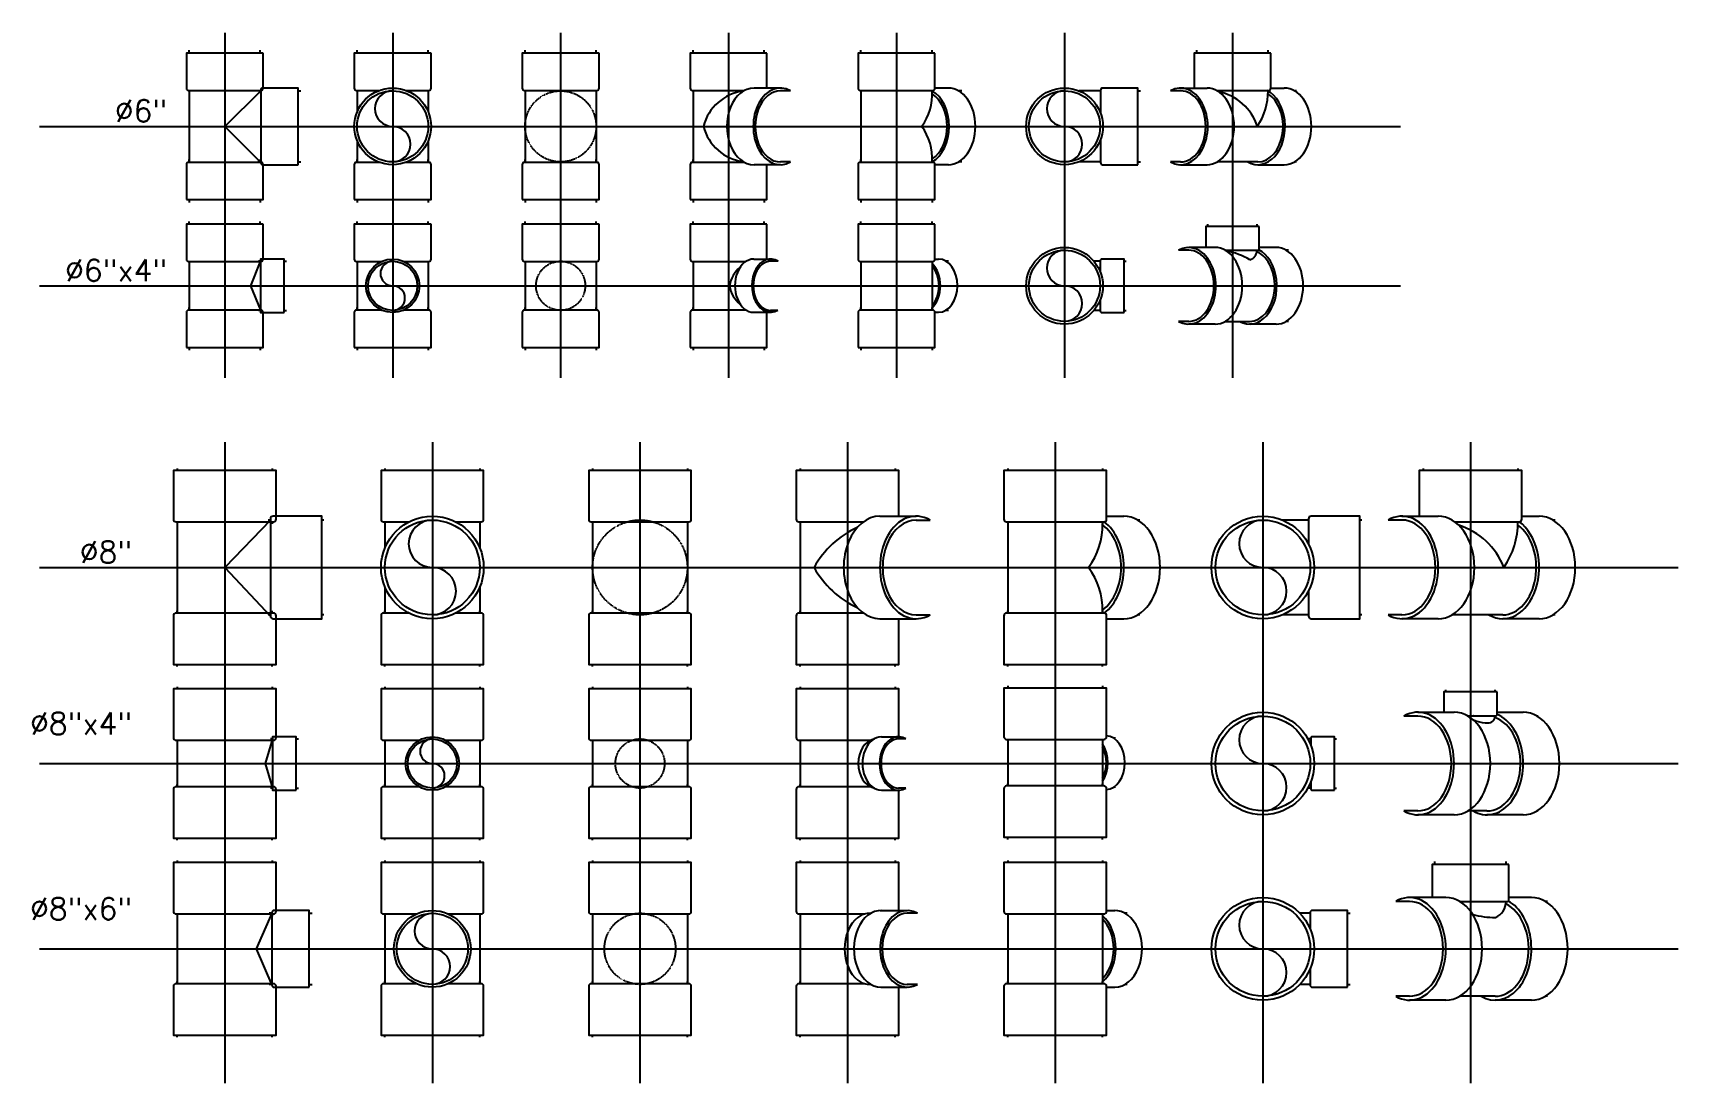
# Model space of a CAD drawing. Header units: inches. Extents: x 71 to 14885, y 6 to 9627.
# Drawn here: x 380 to 4197, y 37 to 2475 of the extents above; entities that cross this region are included whole.
import ezdxf
from ezdxf.enums import TextEntityAlignment as Align

# ---------------------------------------------------------------- set-up
doc = ezdxf.new("R2010")
doc.units = ezdxf.units.IN
doc.header["$MEASUREMENT"] = 0
doc.linetypes.add('HIDDEN2', pattern=[0.1875, 0.125, -0.0625])
doc.layers.add('PVC', color=3, linetype='Continuous')
doc.layers.add('TEXT', color=2, linetype='Continuous')
doc.styles.add('ROMANS', font='romans', dxfattribs={"width": 0.85, "height": 95})

# ---------------------------------------------------------------- blocks, each defined once
blk = doc.blocks.new('PVC6')
for p, q in [((-86.5, 82.5), (-93, 82.5)), ((0, 82.5), (6.5, 82.5)), ((-86.5, -82.5), (-93, -82.5)), ((0, -82.5), (6.5, -82.5))]:
    blk.add_line(p, q)
blk.add_lwpolyline([(0, -89), (0, 89), (-81.5, 89, 0.414214), (-86.5, 84), (-86.5, -84, 0.414214), (-81.5, -89)], format="xyb", close=True)
blk = doc.blocks.new('PT6')
blk.add_line((-82.5, 83.5), (-82.5, -83.5))
at = {"color": 9}
blk.add_lwpolyline([(83.5, 82.5), (0, 0), (82.5, -82.5)], dxfattribs=at)
for p, rotation in [((0, 170), 90), ((0, -170), 270)]:
    blk.add_blockref('PVC6', p, dxfattribs=dict(rotation=rotation))
blk.add_blockref('PVC6', (170, 0))
blk = doc.blocks.new('PVC4')
for p, q in [((-55, 57), (-60, 57)), ((0, 57), (5, 57)), ((-55, -57), (-60, -57)), ((0, -57), (5, -57))]:
    blk.add_line(p, q)
blk.add_lwpolyline([(0, -62), (0, 62), (-55, 62), (-55, -62)], close=True)
blk = doc.blocks.new('PT64')
blk.add_line((-82.5, 56.5), (-82.5, -56.5))
at = {"color": 9}
blk.add_lwpolyline([(82.5, 56.5), (60.1, 0), (83, -56.5)], dxfattribs=at)
for p, rotation in [((0, 143), 90), ((0, -143), 270)]:
    blk.add_blockref('PVC6', p, dxfattribs=dict(rotation=rotation))
blk.add_blockref('PVC4', (138, 0))
blk = doc.blocks.new('PVC8')
for p, q in [((-119, 110), (-124, 110)), ((5, 110), (0, 110)), ((-119, -110), (-124, -110)), ((5, -110), (0, -110))]:
    blk.add_line(p, q)
at = {"flags": 128}
blk.add_lwpolyline([(-113, -119), (0, -119), (0, 119), (-113, 119, 0.414214), (-119, 113), (-119, -113, 0.414214)], format="xyb", close=True, dxfattribs=at)
blk = doc.blocks.new('PT8')
blk.add_line((-110, 106), (-110, -106))
at = {"color": 9}
blk.add_lwpolyline([(106, 110), (0, 0), (106, -113)], dxfattribs=at)
for p, rotation in [((0, 225), 90), ((0, -225), 270)]:
    blk.add_blockref('PVC8', p, dxfattribs=dict(rotation=rotation))
blk.add_blockref('PVC8', (225, 0))
blk = doc.blocks.new('PT84')
blk.add_line((-110, 54), (-110, -54))
at = {"color": 9}
blk.add_lwpolyline([(111, 57), (94.1, 0), (111, -57)], dxfattribs=at)
for p, rotation in [((0, 173), 90), ((0, -173), 270)]:
    blk.add_blockref('PVC8', p, dxfattribs=dict(rotation=rotation))
blk.add_blockref('PVC4', (166, 0))
blk = doc.blocks.new('PT86')
blk.add_line((-110, 81), (-110, -81))
at = {"color": 9}
blk.add_lwpolyline([(109.5, 82.5), (72.8, 0), (109.5, -84)], dxfattribs=at)
for p, rotation in [((0, 200), 90), ((0, -200), 270)]:
    blk.add_blockref('PVC8', p, dxfattribs=dict(rotation=rotation))
blk.add_blockref('PVC6', (196, 0))
blk = doc.blocks.new('PT6A')
for p, q in [((-82.5, 170), (-82.5, 176.5)), ((82.5, 170), (82.5, 176.5)), ((-82.5, 83.5), (-82.5, 77)), ((-82.5, 83.5), (-82.5, 33.4)), ((82.5, 83.5), (82.5, 77)), ((82.5, 83.5), (82.5, 33.4)), ((-82.5, -33.4), (-82.5, -83.5)), ((82.5, -33.4), (82.5, -83.5)), ((-82.5, -83.5), (-82.5, -77)), ((82.5, -83.5), (82.5, -77)), ((-82.5, -170), (-82.5, -176.5)), ((82.5, -170), (82.5, -176.5))]:
    blk.add_line(p, q)
for points in [[(89, 170), (-89, 170), (-89, 88.5, 0.414214), (-84, 83.5), (-30.8, 83.5, 0.414214)], [(30.8, 83.5), (84, 83.5, 0.414214), (89, 88.5), (89, 170)], [(-30.8, -83.5), (-84, -83.5, 0.414214), (-89, -88.5), (-89, -170)], [(-89, -170), (89, -170), (89, -88.5, 0.414214), (84, -83.5), (30.8, -83.5, 0.414214)]]:
    blk.add_lwpolyline(points, format="xyb")
blk.add_circle((0, 0), 89)
at = {"color": 9}
blk.add_circle((0, 0), 82.5, dxfattribs=at)
for centre, radius, start, end in [((0, 41.2), 41.2, 90, 270), ((0, -41.3), 41.3, 270, 90)]:
    blk.add_arc(centre, radius, start, end, dxfattribs=at)
blk = doc.blocks.new('PT6B')
for p, q in [((-82.5, 83.5), (-82.5, -83.5)), ((82.5, 83.5), (82.5, -83.5))]:
    blk.add_line(p, q)
at = {"color": 9, "linetype": 'HIDDEN2'}
blk.add_circle((0, 0), 82.5, dxfattribs=at)
for p, rotation in [((0, 170), 90), ((0, -170), 270)]:
    blk.add_blockref('PVC6', p, dxfattribs=dict(rotation=rotation))
blk = doc.blocks.new('PT6C')
for p, q in [((-82.5, 170), (-82.5, 176.5)), ((82.5, 170), (82.5, 176.5)), ((-82.5, 83.5), (-82.5, 77)), ((-82.5, 83.5), (-82.5, -83.5)), ((120.2, 89), (59, 89)), ((-82.5, -83.5), (-82.5, -77)), ((120.2, -89), (59, -89)), ((-82.5, -170), (-82.5, -176.5)), ((82.5, -170), (82.5, -176.5))]:
    blk.add_line(p, q)
at = {"color": 9}
for p, q in [((143.8, 82.5), (120.2, 82.5)), ((143.8, -82.5), (120.2, -82.5))]:
    blk.add_line(p, q, dxfattribs=at)
for points in [[(89, 170), (-89, 170), (-89, 88.5, 0.414214), (-84, 83.5), (37.3, 83.5, 0.414214)], [(37.3, -83.5), (-84, -83.5, 0.414214), (-89, -88.5), (-89, -170)], [(-89, -170), (89, -170), (89, -89, 0.414214)]]:
    blk.add_lwpolyline(points, format="xyb")
blk.add_lwpolyline([(89, 89), (89, 170)])
for centre, start, end in [((49, -28), 97.4734, 165.3814), ((49, 28), 194.6186, 262.5266)]:
    blk.add_arc(centre, 111, start, end, dxfattribs=at)
for centre, start_param, end_param in [((59, 0), 0, 3.141593), ((120.2, 0), -0.384553, 3.526145)]:
    blk.add_ellipse(centre, major_axis=(0, 89), ratio=0.707107, start_param=start_param, end_param=end_param)
blk.add_ellipse((120.2, 0), major_axis=(0, 82.5), ratio=0.707107, start_param=0, end_param=3.141593, dxfattribs=at)
blk = doc.blocks.new('PT6D')
for p, q in [((-82.5, 83.5), (-82.5, -83.5)), ((120.2, 89), (89, 89)), ((151.2, 82.5), (143.8, 82.5)), ((120.2, -89), (89, -89)), ((151.2, -82.5), (143.8, -82.5))]:
    blk.add_line(p, q)
at = {"color": 9}
for centre, start, end in [((-37, 72.7), 322.6791, 4.5339), ((-37, -72.7), 355.4661, 37.3209)]:
    blk.add_arc(centre, 119.8, start, end, dxfattribs=at)
for major_axis, start_param, end_param in [((0, 89), -2.759648, -0.381945), ((0, 82.5), -2.721313, -0.42028)]:
    blk.add_ellipse((59, 0), major_axis=major_axis, ratio=0.707107, start_param=start_param, end_param=end_param, dxfattribs=at)
blk.add_ellipse((120.2, 0), major_axis=(0, 89), ratio=0.707107, start_param=3.141593, end_param=6.283185)
for p, rotation in [((0, 170), 90), ((0, -170), 270)]:
    blk.add_blockref('PVC6', p, dxfattribs=dict(rotation=rotation))
blk = doc.blocks.new('PT6E')
for p, q in [((83.5, 82.5), (33.4, 82.5)), ((170, 82.5), (176.5, 82.5)), ((83.5, -82.5), (33.4, -82.5)), ((170, -82.5), (176.5, -82.5))]:
    blk.add_line(p, q)
for points in [[(170, -89), (170, 89), (88.5, 89, 0.414214), (83.5, 84), (83.5, 30.8, 0.414214)], [(83.5, -30.8), (83.5, -84, 0.414214), (88.5, -89), (170, -89)]]:
    blk.add_lwpolyline(points, format="xyb")
blk.add_circle((0, 0), 89)
at = {"color": 9}
blk.add_circle((0, 0), 82.5, dxfattribs=at)
for centre, radius, start, end in [((0, 41.2), 41.2, 90, 270), ((0, -41.3), 41.3, 270, 90)]:
    blk.add_arc(centre, radius, start, end, dxfattribs=at)
blk = doc.blocks.new('PT6F')
for p, q in [((-82.5, 170), (-82.5, 176.5)), ((82.5, 170), (82.5, 176.5)), ((-120.2, 82.5), (-143.8, 82.5)), ((-120.2, 89), (-59, 89)), ((82.5, 83.5), (82.5, 77)), ((89, 89), (120.2, 89)), ((148.8, 82.5), (143.8, 82.5)), ((-120.2, -82.5), (-143.8, -82.5)), ((-120.2, -89), (-59, -89)), ((59, -82.5), (-35.4, -82.5)), ((59, -89), (120.2, -89)), ((148.8, -82.5), (143.8, -82.5))]:
    blk.add_line(p, q)
for points in [[(89, 170), (-89, 170), (-89, 89, 0.414214)], [(-37.2, 83.5), (84, 83.5, 0.414214), (89, 88.5), (89, 170)]]:
    blk.add_lwpolyline(points, format="xyb")
at = {"color": 9}
for centre, radius, start, end in [((-58.3, -39.5), 123, 18.7397, 77.9669), ((-70.5, 82.7), 153, 327.305, 0)]:
    blk.add_arc(centre, radius, start, end, dxfattribs=at)
for centre, start_param, end_param in [((-120.2, 0), 2.75704, 6.667738), ((-59, 0), 3.141593, 6.283185), ((59, 0), 2.75704, 5.929788), ((120.2, 0), 3.141593, 6.283185)]:
    blk.add_ellipse(centre, major_axis=(0, 89), ratio=0.707107, start_param=start_param, end_param=end_param)
for centre, end_param in [((-120.2, 0), 6.283185), ((59, 0), 5.871502)]:
    blk.add_ellipse(centre, major_axis=(0, 82.5), ratio=0.707107, start_param=3.141593, end_param=end_param, dxfattribs=at)
blk = doc.blocks.new('PT64A')
for p, q in [((-82.5, 143), (-82.5, 149.5)), ((82.5, 143), (82.5, 149.5)), ((-82.5, 56.5), (-82.5, 50)), ((-82.5, 56.5), (-82.5, -56.5)), ((82.5, 56.5), (82.5, -56.5)), ((82.5, 56.5), (82.5, 50)), ((-82.5, -56.5), (-82.5, -50)), ((82.5, -56.5), (82.5, -50)), ((-82.5, -143), (-82.5, -149.5)), ((82.5, -143), (82.5, -149.5))]:
    blk.add_line(p, q)
for points in [[(89, 143), (-89, 143), (-89, 61.5, 0.414214), (-84, 56.5), (-25.5, 56.5, 0.414214)], [(25.5, 56.5), (84, 56.5, 0.414214), (89, 61.5), (89, 143)], [(-25.5, -56.5), (-84, -56.5, 0.414214), (-89, -61.5), (-89, -143)], [(-89, -143), (89, -143), (89, -61.5, 0.414214), (84, -56.5), (25.5, -56.5, 0.414214)]]:
    blk.add_lwpolyline(points, format="xyb")
blk.add_circle((0, 0), 62)
at = {"color": 9}
blk.add_circle((0, 0), 57, dxfattribs=at)
for centre, start, end in [((0, 28.5), 90, 270), ((0, -28.5), 270, 90)]:
    blk.add_arc(centre, 28.5, start, end, dxfattribs=at)
blk = doc.blocks.new('PT64B')
for p, q in [((-82.5, 56.5), (-82.5, -56.5)), ((82.5, 56.5), (82.5, -56.5))]:
    blk.add_line(p, q)
at = {"color": 9, "linetype": 'HIDDEN2'}
blk.add_circle((0, 0), 57, dxfattribs=at)
for p, rotation in [((0, 143), 90), ((0, -143), 270)]:
    blk.add_blockref('PVC6', p, dxfattribs=dict(rotation=rotation))
blk = doc.blocks.new('PT64C')
for p, q in [((-82.5, 143), (-82.5, 149.5)), ((82.5, 143), (82.5, 149.5)), ((-82.5, 56.5), (-82.5, 50)), ((-82.5, 56.5), (-82.5, -56.5)), ((58.3, 62), (97.6, 62)), ((-82.5, -56.5), (-82.5, -50)), ((58.3, -61.5), (97.6, -61.5)), ((-82.5, -143), (-82.5, -149.5)), ((82.5, -143), (82.5, -149.5))]:
    blk.add_line(p, q)
at = {"color": 9}
for p, q in [((114.8, 57), (97.6, 57)), ((113.9, -57), (97.6, -57))]:
    blk.add_line(p, q, dxfattribs=at)
for points in [[(89, 143), (-89, 143), (-89, 61.5, 0.414214), (-84, 56.5), (40.3, 56.5, 0.414214)], [(41.1, -56.5), (-84, -56.5, 0.414214), (-89, -61.5), (-89, -143)], [(-89, -143), (89, -143), (89, -61.5, 0.000609), (89, -61.5)]]:
    blk.add_lwpolyline(points, format="xyb")
blk.add_lwpolyline([(89, 62), (89, 143)])
for centre, start, end in [((69.6, -9.9), 129.442, 171.5812), ((69.6, 9.9), 188.4188, 231.4011)]:
    blk.add_arc(centre, 67.9, start, end, dxfattribs=at)
for centre, start_param, end_param in [((58.3, 0.3), 0, 3.141593), ((97.6, 0.3), -0.405208, 3.525213)]:
    blk.add_ellipse(centre, major_axis=(0, 61.7), ratio=0.707107, start_param=start_param, end_param=end_param)
blk.add_ellipse((97.6, 0), major_axis=(0, 57), ratio=0.707107, start_param=0, end_param=3.141593, dxfattribs=at)
blk = doc.blocks.new('PT64E')
at = {"ltscale": 0.3}
for p, q in [((83, 57), (68.4, 57)), ((138, 57), (143, 57)), ((83, -57), (68.4, -57)), ((138, -57), (143, -57))]:
    blk.add_line(p, q, dxfattribs=at)
for points in [[(138, -62), (138, 62), (86, 62, 0.414214), (83, 59), (83, 32.1, 0.414214)], [(83, -32.1), (83, -59, 0.414214), (86, -62), (138, -62)]]:
    blk.add_lwpolyline(points, format="xyb", dxfattribs=at)
blk.add_circle((0, 0), 89)
at = {"color": 9}
blk.add_circle((0, 0), 82.5, dxfattribs=at)
for centre, start, end in [((0, 41.2), 90, 270), ((0, -41.2), 270, 90)]:
    blk.add_arc(centre, 41.2, start, end, dxfattribs=at)
blk = doc.blocks.new('PT64F')
at = {"ltscale": 0.3}
for p, q in [((-57, 138), (-57, 143)), ((57, 138), (57, 143))]:
    blk.add_line(p, q, dxfattribs=at)
for p, q in [((-101.4, 82.5), (-125, 82.5)), ((-40.2, 89), (-101.4, 89)), ((101.1, 89), (62, 89)), ((129.7, 82.5), (124.7, 82.5)), ((-101.4, -82.5), (-125, -82.5)), ((-40.2, -89), (-101.4, -89)), ((-16.6, -82.5), (39.9, -82.5)), ((101.1, -89), (39.9, -89)), ((129.7, -82.5), (124.7, -82.5))]:
    blk.add_line(p, q)
for points in [[(62, 138), (-62, 138), (-62, 89, 0.414214)], [(-17.5, 83), (59, 83, 0.414214), (62, 86), (62, 138)]]:
    blk.add_lwpolyline(points, format="xyb", dxfattribs=at)
at = {"color": 9}
for centre, radius, start, end in [((-40, -68.4), 151.4, 58.0851, 79.9882), ((33.1, 83), 23.9, 286.8288, 0)]:
    blk.add_arc(centre, radius, start, end, dxfattribs=at)
for centre, start_param, end_param in [((-101.4, 0), 2.75704, 6.667738), ((-40.2, 0), 3.141593, 6.283185), ((39.9, 0), 2.75704, 5.940298), ((101.1, 0), 3.141593, 6.283185)]:
    blk.add_ellipse(centre, major_axis=(0, 89), ratio=0.707107, start_param=start_param, end_param=end_param)
for centre, end_param in [((-101.4, 0), 6.283185), ((39.9, 0), 5.991694)]:
    blk.add_ellipse(centre, major_axis=(0, 82.5), ratio=0.707107, start_param=3.141593, end_param=end_param, dxfattribs=at)
blk = doc.blocks.new('PT64D')
for p, q in [((-82.5, 56.5), (-82.5, -56.5)), ((82.5, 56.5), (82.5, -56.5)), ((89, 62), (97.6, 62)), ((120.9, 57), (114.8, 57)), ((89, -61.5), (97.6, -61.5)), ((120.9, -57), (113.9, -57))]:
    blk.add_line(p, q)
at = {"color": 9}
for centre, major_axis, start_param, end_param in [((58.3, 0.3), (0, 61.7), -2.555083, -0.58651), ((58.3, 0), (0, 57), -2.498692, -0.642901)]:
    blk.add_ellipse(centre, major_axis=major_axis, ratio=0.707107, start_param=start_param, end_param=end_param, dxfattribs=at)
blk.add_ellipse((97.6, 0.3), major_axis=(0, 61.7), ratio=0.707107, start_param=3.141593, end_param=6.283185)
for p, rotation in [((0, 143), 90), ((0, -143), 270)]:
    blk.add_blockref('PVC6', p, dxfattribs=dict(rotation=rotation))
blk = doc.blocks.new('PT8A')
for p, q in [((-110, 230), (-110, 225)), ((110, 230), (110, 225)), ((-110, 106), (-110, 101)), ((-110, 106), (-110, 45.4)), ((110, 106), (110, 101)), ((110, 106), (110, 45.4)), ((-110, -45.4), (-110, -106)), ((110, -45.4), (110, -106)), ((-110, -106), (-110, -101)), ((110, -106), (110, -101)), ((-110, -230), (-110, -225)), ((110, -230), (110, -225))]:
    blk.add_line(p, q)
at = {"flags": 128}
for points in [[(119, 112), (119, 225), (-119, 225), (-119, 112, 0.414214), (-113, 106), (-54.1, 106, 0.414214)], [(54.1, 106), (113, 106, 0.414214), (119, 112)], [(-54.1, -106), (-113, -106, 0.414214), (-119, -112)], [(-119, -112), (-119, -225), (119, -225), (119, -112, 0.414214), (113, -106), (54.1, -106, 0.414214)]]:
    blk.add_lwpolyline(points, format="xyb", dxfattribs=at)
blk.add_circle((0, 0), 119)
at = {"color": 9}
blk.add_circle((0, 0), 110, dxfattribs=at)
for centre, start, end in [((0, 55), 90, 270), ((0, -55), 270, 90)]:
    blk.add_arc(centre, 55, start, end, dxfattribs=at)
blk = doc.blocks.new('PT8B')
for p, q in [((-110, 106), (-110, -106)), ((110, 106), (110, -106))]:
    blk.add_line(p, q)
at = {"color": 9, "linetype": 'HIDDEN2'}
blk.add_circle((0, 0), 110, dxfattribs=at)
for p, rotation in [((0, 225), 90), ((0, -225), 270)]:
    blk.add_blockref('PVC8', p, dxfattribs=dict(rotation=rotation))
blk = doc.blocks.new('PT8C')
for p, q in [((-110, 230), (-110, 225)), ((110, 230), (110, 225)), ((75, 119), (159.1, 119)), ((-110, 106), (-110, 101)), ((-110, 106), (-110, -106)), ((-110, -106), (-110, -101)), ((75, -119), (159.1, -119)), ((-110, -230), (-110, -225)), ((110, -230), (110, -225))]:
    blk.add_line(p, q)
at = {"color": 9}
for p, q in [((159.1, 110), (191.2, 110)), ((159.1, -110), (191.2, -110))]:
    blk.add_line(p, q, dxfattribs=at)
at = {"flags": 128}
for points in [[(119, 119), (119, 225), (-119, 225), (-119, 112, 0.414214), (-113, 106), (36.7, 106, 0.414214)], [(36.7, -106), (-113, -106, 0.414214), (-119, -112)], [(-119, -112), (-119, -225), (119, -225), (119, -119, 0.414214)]]:
    blk.add_lwpolyline(points, format="xyb", dxfattribs=at)
at = {"color": 9}
for centre, start, end in [((114.3, -106.6), 114.7365, 150.9623), ((114.3, 106.6), 209.0377, 245.2635)]:
    blk.add_arc(centre, 219.7, start, end, dxfattribs=at)
for centre, start_param, end_param in [((75, 0), 0, 3.141593), ((159.1, 0), -0.391416, 3.533009)]:
    blk.add_ellipse(centre, major_axis=(0, 119), ratio=0.707107, start_param=start_param, end_param=end_param)
blk.add_ellipse((159.1, 0), major_axis=(0, 110), ratio=0.707107, start_param=0, end_param=3.141593, dxfattribs=at)
blk = doc.blocks.new('PT8E')
for p, q in [((106, 110), (45.4, 110)), ((230, 110), (225, 110)), ((106, -110), (45.4, -110)), ((230, -110), (225, -110))]:
    blk.add_line(p, q)
at = {"flags": 128}
for points in [[(112, -119), (225, -119), (225, 119), (112, 119, 0.414214), (106, 113), (106, 54.1, 0.414214)], [(106, -54.1), (106, -113, 0.414214), (112, -119)]]:
    blk.add_lwpolyline(points, format="xyb", dxfattribs=at)
blk.add_circle((0, 0), 119)
at = {"color": 9}
blk.add_circle((0, 0), 110, dxfattribs=at)
for centre, start, end in [((0, 55), 90, 270), ((0, -55), 270, 90)]:
    blk.add_arc(centre, 55, start, end, dxfattribs=at)
blk = doc.blocks.new('PT8F')
for p, q in [((-110, 230), (-110, 225)), ((110, 230), (110, 225)), ((-159, 119), (-74.9, 119)), ((119, 119), (159, 119)), ((-159, 110), (-191.1, 110)), ((196.1, 110), (191.1, 110)), ((-159, -110), (-191.1, -110)), ((74.9, -110), (-42.8, -110)), ((196.1, -110), (191.1, -110)), ((-74.9, -119), (-159, -119)), ((159, -119), (74.9, -119))]:
    blk.add_line(p, q)
at = {"flags": 128}
for points in [[(119, 112), (119, 225), (-119, 225), (-119, 119, 0.414214)], [(-36.6, 106), (113, 106, 0.414214), (119, 112)]]:
    blk.add_lwpolyline(points, format="xyb", dxfattribs=at)
at = {"color": 9}
for centre, radius, start, end in [((-77.9, -61.2), 167.2, 21.4594, 72.3946), ((-80.1, 106), 190.1, 326.1028, 0)]:
    blk.add_arc(centre, radius, start, end, dxfattribs=at)
for centre, start_param, end_param in [((-159, 0), 2.750177, 6.674601), ((-74.9, 0), 3.141593, 6.283185), ((159, 0), 3.141593, 6.283185), ((74.9, 0), 2.750177, 5.811414)]:
    blk.add_ellipse(centre, major_axis=(0, 119), ratio=0.707107, start_param=start_param, end_param=end_param)
for centre, end_param in [((-159, 0), 6.283185), ((74.9, 0), 5.81682)]:
    blk.add_ellipse(centre, major_axis=(0, 110), ratio=0.707107, start_param=3.141593, end_param=end_param, dxfattribs=at)
blk = doc.blocks.new('PT8D')
for p, q in [((119, 119), (159.1, 119)), ((-110, 106), (-110, -106)), ((110, 106), (110, 96.7)), ((196.2, 110), (191.2, 110)), ((110, -96.7), (110, -106)), ((196.2, -110), (191.2, -110)), ((119, -119), (159.1, -119))]:
    blk.add_line(p, q)
at = {"color": 9}
for centre, start, end in [((-57.8, 99.4), 323.6975, 0.9115), ((-57.8, -99.4), 359.0885, 36.3025)]:
    blk.add_arc(centre, 167.8, start, end, dxfattribs=at)
for centre, start_param, end_param in [((159.1, 0), 3.141593, 6.283185), ((75, 0), -2.669803, -0.47179)]:
    blk.add_ellipse(centre, major_axis=(0, 119), ratio=0.707107, start_param=start_param, end_param=end_param)
blk.add_ellipse((75, 0), major_axis=(0, 110), ratio=0.707107, start_param=-2.673934, end_param=-0.467659, dxfattribs=at)
for p, rotation in [((0, 225), 90), ((0, -225), 270)]:
    blk.add_blockref('PVC8', p, dxfattribs=dict(rotation=rotation))
blk = doc.blocks.new('PT84A')
for p, q in [((-110, 178), (-110, 173)), ((110, 178), (110, 173)), ((-110, 54), (-110, 49)), ((-110, 54), (-110, -54)), ((110, 54), (110, -54)), ((110, 54), (110, 49)), ((-110, -54), (-110, -49)), ((110, -54), (110, -49)), ((-110, -178), (-110, -173)), ((110, -178), (110, -173))]:
    blk.add_line(p, q)
at = {"flags": 128}
for points in [[(119, 60), (119, 173), (-119, 173), (-119, 60, 0.414214), (-113, 54), (-30.5, 54, 0.414214)], [(30.5, 54), (113, 54, 0.414214), (119, 60)], [(-30.5, -54), (-113, -54, 0.414214), (-119, -60)], [(-119, -60), (-119, -173), (119, -173), (119, -60, 0.414214), (113, -54), (30.5, -54, 0.414214)]]:
    blk.add_lwpolyline(points, format="xyb", dxfattribs=at)
blk.add_circle((0, 0), 62)
at = {"color": 9}
blk.add_circle((0, 0), 57, dxfattribs=at)
for centre, start, end in [((0, 28.5), 90, 270), ((0, -28.5), 270, 90)]:
    blk.add_arc(centre, 28.5, start, end, dxfattribs=at)
blk = doc.blocks.new('PT84B')
for p, q in [((-110, 54), (-110, -54)), ((110, 54), (110, -54))]:
    blk.add_line(p, q)
at = {"color": 9, "linetype": 'HIDDEN2'}
blk.add_circle((0, 0), 57, dxfattribs=at)
for p, rotation in [((0, 173), 90), ((0, -173), 270)]:
    blk.add_blockref('PVC8', p, dxfattribs=dict(rotation=rotation))
blk = doc.blocks.new('PT84F')
at = {"ltscale": 0.3}
for p, q in [((-57, 166), (-57, 171)), ((57, 166), (57, 171))]:
    blk.add_line(p, q, dxfattribs=at)
for p, q in [((-122.2, 119), (-38.1, 119)), ((62, 119), (122.2, 119)), ((-122.2, 110), (-154.3, 110)), ((157.3, 110), (154.3, 110)), ((-122.2, -110), (-154.3, -110)), ((38.1, -110), (-6, -110)), ((157.3, -110), (154.3, -110)), ((-38.1, -119), (-122.2, -119)), ((122.2, -119), (38.1, -119))]:
    blk.add_line(p, q)
for points in [[(62, 166), (-62, 166), (-62, 119, 0.414214)], [(-7.8, 111), (59, 111, 0.414214), (62, 114), (62, 166)]]:
    blk.add_lwpolyline(points, format="xyb", dxfattribs=at)
at = {"color": 9}
for centre, radius, start, end in [((40.3, 170.9), 76.8, 231.2446, 270), ((41.1, 110), 15.9, 267.2788, 360)]:
    blk.add_arc(centre, radius, start, end, dxfattribs=at)
for centre, start_param, end_param in [((-122.2, 0), 2.750177, 6.674601), ((-38.1, 0), 3.141593, 6.283185), ((122.2, 0), 3.141593, 6.283185), ((38.1, 0), 2.750177, 5.995609), ((38.1, 0), 0.368765, 0.391416)]:
    blk.add_ellipse(centre, major_axis=(0, 119), ratio=0.707107, start_param=start_param, end_param=end_param)
for centre, start_param, end_param in [((-122.2, 0), 3.141593, 6.283185), ((38.1, 0), -3.141593, -0.24077)]:
    blk.add_ellipse(centre, major_axis=(0, 110), ratio=0.707107, start_param=start_param, end_param=end_param, dxfattribs=at)
blk = doc.blocks.new('PT84E')
at = {"ltscale": 0.3}
for p, q in [((111, 57), (106, 57)), ((166, 57), (171, 57)), ((111, -57), (106, -57)), ((166, -57), (171, -57))]:
    blk.add_line(p, q, dxfattribs=at)
for points in [[(166, -62), (166, 62), (114, 62, 0.414214), (111, 59), (111, 42.9, 0.414214)], [(111, -42.9), (111, -59, 0.414214), (114, -62), (166, -62)]]:
    blk.add_lwpolyline(points, format="xyb", dxfattribs=at)
blk.add_circle((0, 0), 119)
at = {"color": 9}
blk.add_circle((0, 0), 110, dxfattribs=at)
for centre, start, end in [((0, 55), 90, 270), ((0, -55), 270, 90)]:
    blk.add_arc(centre, 55, start, end, dxfattribs=at)
blk = doc.blocks.new('PT84D')
for p, q in [((-110, 54), (-110, -54)), ((110, 54), (110, -54)), ((140, 57), (135, 57)), ((140, -57), (135, -57))]:
    blk.add_line(p, q)
at = {"color": 9}
for major_axis, start_param, end_param in [((0, 62), -2.336764, -0.804829), ((0, 57), -2.240618, -0.900974)]:
    blk.add_ellipse((78.4, 0), major_axis=major_axis, ratio=0.707107, start_param=start_param, end_param=end_param, dxfattribs=at)
blk.add_ellipse((117.8, 0), major_axis=(0, 62), ratio=0.707107, start_param=-3.113978, end_param=-0.027614)
for p, rotation in [((0, 173), 90), ((0, -173), 270)]:
    blk.add_blockref('PVC8', p, dxfattribs=dict(rotation=rotation))
blk = doc.blocks.new('PT84C')
for p, q in [((-110, 178), (-110, 173)), ((110, 178), (110, 173)), ((-110, 54), (-110, 49)), ((-110, 54), (-110, -54)), ((78.4, 62), (117.8, 62)), ((-110, -54), (-110, -49)), ((78.4, -62), (117.8, -62)), ((-110, -178), (-110, -173)), ((110, -178), (110, -173))]:
    blk.add_line(p, q)
at = {"color": 9}
for p, q in [((135, 57), (117.8, 57)), ((135, -57), (117.8, -57))]:
    blk.add_line(p, q, dxfattribs=at)
at = {"flags": 128}
for points in [[(119, 62), (119, 173), (-119, 173), (-119, 60, 0.414214), (-113, 54), (53.3, 54, 0.414214)], [(53.3, -54), (-113, -54, 0.414214), (-119, -60)], [(-119, -60), (-119, -173), (119, -173), (119, -62, 0.414214)]]:
    blk.add_lwpolyline(points, format="xyb", dxfattribs=at)
at = {"color": 9}
for centre, major_axis, ratio, start_param, end_param in [((66.7, 0), (0, -57), 0.737402, -2.980331, -0.161262), ((117.8, 0), (0, 57), 0.707107, 0, 3.141593)]:
    blk.add_ellipse(centre, major_axis=major_axis, ratio=ratio, start_param=start_param, end_param=end_param, dxfattribs=at)
for centre, start_param, end_param in [((78.4, 0), 0, 3.141593), ((117.8, 0), -0.404359, 3.545951)]:
    blk.add_ellipse(centre, major_axis=(0, 62), ratio=0.707107, start_param=start_param, end_param=end_param)
blk = doc.blocks.new('PT86A')
for p, q in [((-110, 205), (-110, 200)), ((110, 205), (110, 200)), ((-110, 81), (-110, 76)), ((-110, 81), (-110, -81)), ((110, 81), (110, -81)), ((110, 81), (110, 76)), ((-110, -81), (-110, -76)), ((110, -81), (110, -76)), ((-110, -205), (-110, -200)), ((110, -205), (110, -200))]:
    blk.add_line(p, q)
at = {"flags": 128}
for points in [[(119, 87), (119, 200), (-119, 200), (-119, 87, 0.414214), (-113, 81), (-36.9, 81, 0.414214)], [(36.9, 81), (113, 81, 0.414214), (119, 87)], [(-36.9, -81), (-113, -81, 0.414214), (-119, -87)], [(-119, -87), (-119, -200), (119, -200), (119, -87, 0.414214), (113, -81), (36.9, -81, 0.414214)]]:
    blk.add_lwpolyline(points, format="xyb", dxfattribs=at)
blk.add_circle((0, 0), 89)
at = {"color": 9}
blk.add_circle((0, 0), 82.5, dxfattribs=at)
for centre, start, end in [((0, 41.2), 90, 270), ((0, -41.2), 270, 90)]:
    blk.add_arc(centre, 41.2, start, end, dxfattribs=at)
blk = doc.blocks.new('PT86B')
for p, q in [((-110, 81), (-110, -81)), ((110, 81), (110, -81))]:
    blk.add_line(p, q)
at = {"color": 9, "linetype": 'HIDDEN2'}
blk.add_circle((0, 0), 82.5, dxfattribs=at)
for p, rotation in [((0, 200), 90), ((0, -200), 270)]:
    blk.add_blockref('PVC8', p, dxfattribs=dict(rotation=rotation))
blk = doc.blocks.new('PT86D')
for p, q in [((-110, 81), (-110, -81)), ((110, 81), (110, -81)), ((119, 89), (138.5, 89)), ((167.2, 82.5), (162.2, 82.5)), ((119, -89), (138.5, -89)), ((167.2, -82.5), (162.2, -82.5))]:
    blk.add_line(p, q)
blk.add_ellipse((138.5, 0), major_axis=(0, 89), ratio=0.707107, start_param=3.141593, end_param=6.312889)
at = {"color": 9}
for major_axis, start_param, end_param in [((0, 89), -2.596747, -0.544846), ((0, 82.5), -2.548268, -0.593325)]:
    blk.add_ellipse((77.4, 0), major_axis=major_axis, ratio=0.707107, start_param=start_param, end_param=end_param, dxfattribs=at)
for p, rotation in [((0, 200), 90), ((0, -200), 270)]:
    blk.add_blockref('PVC8', p, dxfattribs=dict(rotation=rotation))
blk = doc.blocks.new('PT86C')
for p, q in [((-110, 205), (-110, 200)), ((110, 205), (110, 200)), ((-110, 81), (-110, 76)), ((-110, 81), (-110, -81)), ((75.5, 89), (138.5, 89)), ((-110, -81), (-110, -76)), ((77.4, -89), (138.5, -89)), ((-110, -205), (-110, -200)), ((110, -205), (110, -200))]:
    blk.add_line(p, q)
at = {"color": 9}
for p, q in [((162.2, 82.5), (138.5, 82.5)), ((162.2, -82.5), (138.5, -82.5))]:
    blk.add_line(p, q, dxfattribs=at)
at = {"flags": 128}
for points in [[(119, 89), (119, 200), (-119, 200), (-119, 87, 0.414214), (-113, 81), (40.3, 81, 0.414214)], [(40.3, -81), (-113, -81, 0.414214), (-119, -87)], [(-119, -87), (-119, -200), (119, -200), (119, -89, 0.414214)]]:
    blk.add_lwpolyline(points, format="xyb", dxfattribs=at)
at = {"color": 9}
for centre, major_axis, ratio, start_param, end_param in [((51.4, 0), (0, -82.5), 0.710912, 3.102974, 6.321804), ((138.5, 0), (0, 82.5), 0.707107, 0, 3.141593)]:
    blk.add_ellipse(centre, major_axis=major_axis, ratio=ratio, start_param=start_param, end_param=end_param, dxfattribs=at)
for centre, start_param, end_param in [((77.4, 0), -0.029704, 3.141593), ((138.5, 0), -0.384553, 3.526145)]:
    blk.add_ellipse(centre, major_axis=(0, 89), ratio=0.707107, start_param=start_param, end_param=end_param)
blk = doc.blocks.new('PT86E')
for p, q in [((109.5, 82.5), (85.8, 82.5)), ((196, 82.5), (202.5, 82.5)), ((109.5, -82.5), (85.8, -82.5)), ((196, -82.5), (202.5, -82.5))]:
    blk.add_line(p, q)
for points in [[(196, -89), (196, 89), (114.5, 89, 0.414214), (109.5, 84), (109.5, 46.6, 0.414214)], [(109.5, -46.6), (109.5, -84, 0.414214), (114.5, -89), (196, -89)]]:
    blk.add_lwpolyline(points, format="xyb")
blk.add_circle((0, 0), 119)
at = {"color": 9}
blk.add_circle((0, 0), 110, dxfattribs=at)
for centre, start, end in [((0, 55), 90, 270), ((0, -55), 270, 90)]:
    blk.add_arc(centre, 55, start, end, dxfattribs=at)
blk = doc.blocks.new('PT86F')
for p, q in [((-82.5, 196), (-82.5, 202.5)), ((82.5, 196), (82.5, 202.5)), ((-57.2, 119), (-141.4, 119)), ((141.4, 119), (89, 119)), ((-141.4, 110), (-173.5, 110)), ((178.5, 110), (173.5, 110)), ((-141.4, -110), (-173.5, -110)), ((57.2, -110), (-25.1, -110)), ((178.5, -110), (173.5, -110)), ((-57.2, -119), (-141.4, -119)), ((141.4, -119), (57.2, -119))]:
    blk.add_line(p, q)
for points in [[(89, 196), (-89, 196), (-89, 119, 0.414214)], [(-24.3, 109.5), (84, 109.5, 0.414214), (89, 114.5), (89, 196)]]:
    blk.add_lwpolyline(points, format="xyb")
at = {"color": 9}
for centre, radius, start, end in [((58, 274.5), 201.8, 254.8152, 270), ((42.7, 109.5), 39.8, 292.7062, 0)]:
    blk.add_arc(centre, radius, start, end, dxfattribs=at)
for centre, start_param, end_param in [((-141.4, 0), 2.750177, 6.674601), ((-57.2, 0), 3.141593, 6.283185), ((141.4, 0), 3.141593, 6.283185), ((57.2, 0), 2.750177, 5.914308)]:
    blk.add_ellipse(centre, major_axis=(0, 119), ratio=0.707107, start_param=start_param, end_param=end_param)
for centre, end_param in [((-141.4, 0), 6.283185), ((57.2, 0), 5.957047)]:
    blk.add_ellipse(centre, major_axis=(0, 110), ratio=0.707107, start_param=3.141593, end_param=end_param, dxfattribs=at)

msp = doc.modelspace()

# ---------------------------------------------------------------- linework, layer by layer
at = {"color": 8}
for p, q in [((825.1, 2474.8), (825.1, 1674.2)), ((1214.7, 2474.8), (1214.7, 1674.2)), ((1604.3, 2474.8), (1604.3, 1674.2)), ((1993.9, 2474.8), (1993.9, 1674.2)), ((2383.5, 2474.8), (2383.5, 1674.2)), ((2773.2, 2474.8), (2773.2, 1674.2)), ((3162.8, 2474.8), (3162.8, 1674.2)), ((395.6, 2257.8), (3552.4, 2257.8)), ((395.6, 1887.8), (3552.4, 1887.8)), ((825.1, 1524.6), (825.1, 37.3)), ((1306.7, 1524.6), (1306.7, 37.3)), ((1788.4, 1524.6), (1788.4, 37.3)), ((2270, 1524.6), (2270, 37.3)), ((2751.7, 1524.6), (2751.7, 37.3)), ((3233.3, 1524.6), (3233.3, 37.3)), ((3715, 1524.6), (3715, 37.3)), ((395.6, 1234.1), (4196.6, 1234.1)), ((395.6, 779.1), (4196.6, 779.1)), ((395.6, 349), (4196.6, 349))]:
    msp.add_line(p, q, dxfattribs=at)

# ---------------------------------------------------------------- block references
at = {"layer": 'PVC'}
for name, p in [('PT6', (825.1, 2257.8)), ('PT6A', (1214.7, 2257.8)), ('PT6B', (1604.3, 2257.8)), ('PT6C', (1993.9, 2257.8)), ('PT6D', (2383.5, 2257.8)), ('PT6F', (3162.8, 2257.8)), ('PT6E', (2773.2, 2257.8)), ('PT64', (825.1, 1887.8)), ('PT64A', (1214.7, 1887.8)), ('PT64B', (1604.3, 1887.8)), ('PT64C', (1993.9, 1887.8)), ('PT64D', (2383.5, 1887.8)), ('PT64F', (3162.8, 1887.8)), ('PT64E', (2773.2, 1887.8)), ('PT8', (825.1, 1234.1)), ('PT8A', (1306.7, 1234.1)), ('PT8B', (1788.4, 1234.1)), ('PT8C', (2270, 1234.1)), ('PT8D', (2751.7, 1234.1)), ('PT8F', (3715, 1234.1)), ('PT8E', (3233.3, 1234.1)), ('PT84', (825.1, 779.1)), ('PT84A', (1306.7, 779.1)), ('PT84B', (1788.4, 779.1)), ('PT84C', (2270, 779.1)), ('PT84D', (2751.7, 781)), ('PT84F', (3715, 779.1)), ('PT84E', (3233.3, 779.1)), ('PT86', (825.1, 349)), ('PT86A', (1306.7, 349)), ('PT86B', (1788.4, 349)), ('PT86C', (2270, 349)), ('PT86D', (2751.7, 349)), ('PT86F', (3715, 349)), ('PT86E', (3233.3, 349))]:
    msp.add_blockref(name, p, dxfattribs=at)

# ---------------------------------------------------------------- texts
at = {"layer": 'TEXT', "color": 3, "style": 'ROMANS'}
for s, p in [('%%C6"', (692.1, 2268.4)), ('%%C6"x4"', (692.1, 1898.3)), ('%%C8"', (610.8, 1244.7)), ('%%C8"x4"', (610.8, 846.7)), ('%%C8"x6"', (610.8, 416.6))]:
    msp.add_text(s, height=50.8, dxfattribs=at).set_placement(p, align=Align.RIGHT)

doc.saveas('drawing.dxf')
